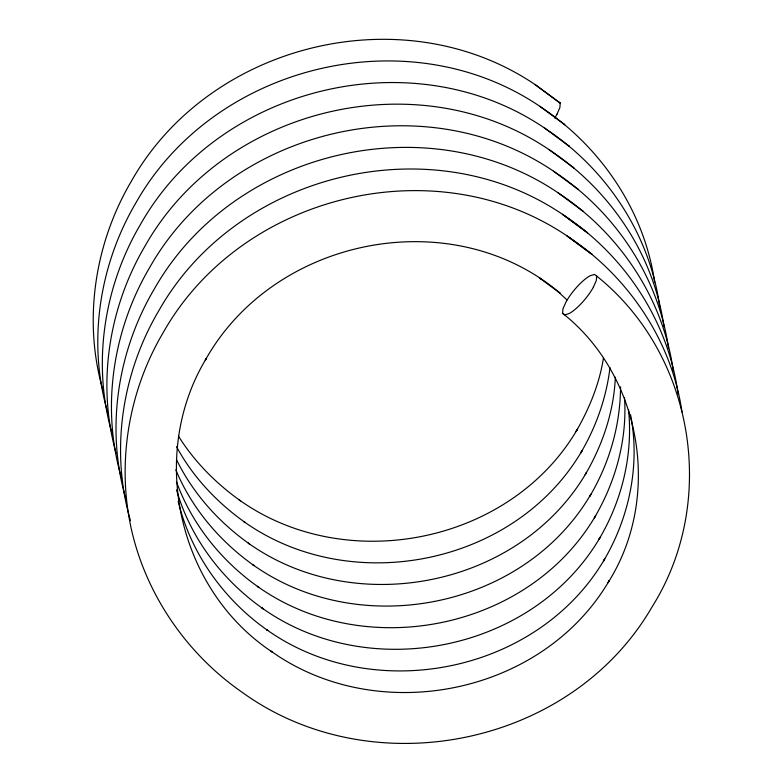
<?xml version="1.0" encoding="UTF-8"?>
<svg xmlns="http://www.w3.org/2000/svg" width="783" height="783" viewBox="0 0 783 783"><rect width="100%" height="100%" fill="white"/><g stroke="black" fill="none" stroke-linecap="round" stroke-linejoin="round"><path stroke-width="1.17" d="M615.34 377.21C613.901 411.604 602.538 445.096 585.204 474.664L586.555 472.413C519.853 586.741 355.355 619.48 248.26 543.099L249.601 544.048C218.995 522.427 193.186 493.711 176.655 459.964M620.557 386.831C620.342 425.267 609.438 463.301 589.765 496.285L591.106 494.034M541.425 279.306L539.321 277.838L560.266 293.312C452.085 201.407 273.776 237.259 205.273 360.209L206.144 358.751C147.772 455.334 178.25 589.942 272.376 652.122L271.026 651.162C378.13 727.554 542.629 694.815 609.331 580.487L607.98 582.738C662.164 497.528 641.982 375.899 562.585 313.288L562.948 308.825L565.874 302.209A25.624 7.106 -50.4 0 1 589.942 275.851L594.444 274.422L596.675 276.056C694.1 354.053 718.461 500.748 652.376 606.414L651.035 608.655C569.975 746.268 373.237 785.613 243.787 693.464L242.456 692.505C187.078 654.255 146.411 595.403 131.475 529.66C116.726 463.918 128.138 393.35 161.748 335.075L162.619 333.607C240.166 194.752 434.927 146.49 567.146 235.986L569.231 237.455C628.553 276.928 671.814 341.085 681.983 411.995M596.675 276.056L596.313 280.52L593.397 287.136M603.468 357.851C599.445 383.924 589.227 408.687 576.102 431.443L577.443 429.192C510.741 543.519 346.243 576.259 239.148 499.867L240.489 500.826C216.01 483.424 194.478 461.745 178.524 436.219M609.996 367.579C606.375 397.764 596.108 426.911 580.653 453.054L581.994 450.802C515.292 565.13 350.804 597.869 243.699 521.478L245.05 522.437C217.106 502.549 192.814 476.984 176.547 446.662M556.958 114.23L559.874 107.604L560.236 103.141L535.259 84.691C403.039 -4.806 208.278 43.456 130.741 182.312L129.87 183.77C94.449 245.402 83.164 321.216 102.837 389.846M590.451 495.003C523.484 608.655 359.534 640.807 252.811 564.709L254.152 565.669C220.043 541.601 191.894 508.519 175.803 469.839M654.657 282.311C644.487 211.4 601.227 147.243 541.905 107.77L539.81 106.302C407.591 16.805 212.829 65.067 135.293 203.923L134.422 205.391C98.805 267.355 87.598 343.688 107.721 412.602M659.815 307.513C650.34 235.262 606.874 169.5 546.465 129.381L544.371 127.913C412.152 38.426 217.39 86.678 139.854 225.543L138.973 227.001C103.356 288.966 92.159 365.299 112.272 434.222M663.964 326.736C654.04 255.375 610.691 190.69 551.017 151.002L548.922 149.533C416.703 60.037 221.941 108.299 144.405 247.154L143.534 248.612C108.308 309.902 96.955 385.207 116.178 453.543M668.525 348.357C658.591 276.996 615.252 212.301 555.568 172.612L553.483 171.144C421.264 81.647 226.493 129.909 148.956 268.765L148.085 270.233C112.253 332.54 101.164 409.382 121.708 478.599M673.282 371.162C663.583 299.351 620.165 234.127 560.129 194.223L558.034 192.755C425.815 103.268 231.054 151.52 153.517 290.385L152.636 291.844C117.225 353.476 105.94 429.29 125.613 497.91M558.015 101.506L560.236 103.141L535.259 84.691M562.566 123.127L564.797 124.761L539.81 106.302M567.117 144.738L569.349 146.372L544.371 127.913M571.678 166.348L573.9 167.983L548.922 149.533M576.229 187.969L578.461 189.603L553.483 171.144M580.78 209.58L583.012 211.214L558.034 192.755M562.585 313.288L564.817 314.923L569.29 313.464A25.624 7.106 -50.4 0 0 593.436 287.116M558.034 291.677L566.99 299.928M176.4 481.633C191.913 524.365 221.628 561.245 258.713 587.279L257.362 586.32C364.467 662.712 528.956 629.972 595.657 515.645L594.317 517.896C615.634 481.858 627.3 439.625 624.511 397.666M176.518 489.884C190.416 538.087 222.343 580.213 263.264 608.89L261.923 607.941C369.018 684.322 533.517 651.583 600.218 537.255L598.868 539.507C622.035 500.738 633.124 454.747 628.524 409.705M178.191 501.335C190.798 553.561 223.879 599.886 267.825 630.511L266.474 629.552C373.579 705.943 538.068 673.204 604.77 558.876L603.429 561.127C629.415 517.632 640.337 464.72 630.56 414.755M130.487 520.675C110.374 451.762 121.571 375.429 157.197 313.454L158.068 311.996C235.605 173.141 430.366 124.879 562.585 214.376L564.68 215.844C625.088 255.953 668.565 321.725 678.039 393.976M557.007 114.201A25.624 7.106 -50.4 0 1 554.716 118.027M587.563 232.825L562.585 214.376L587.563 232.825M592.124 254.446L567.146 235.986L592.124 254.446"/></g></svg>
